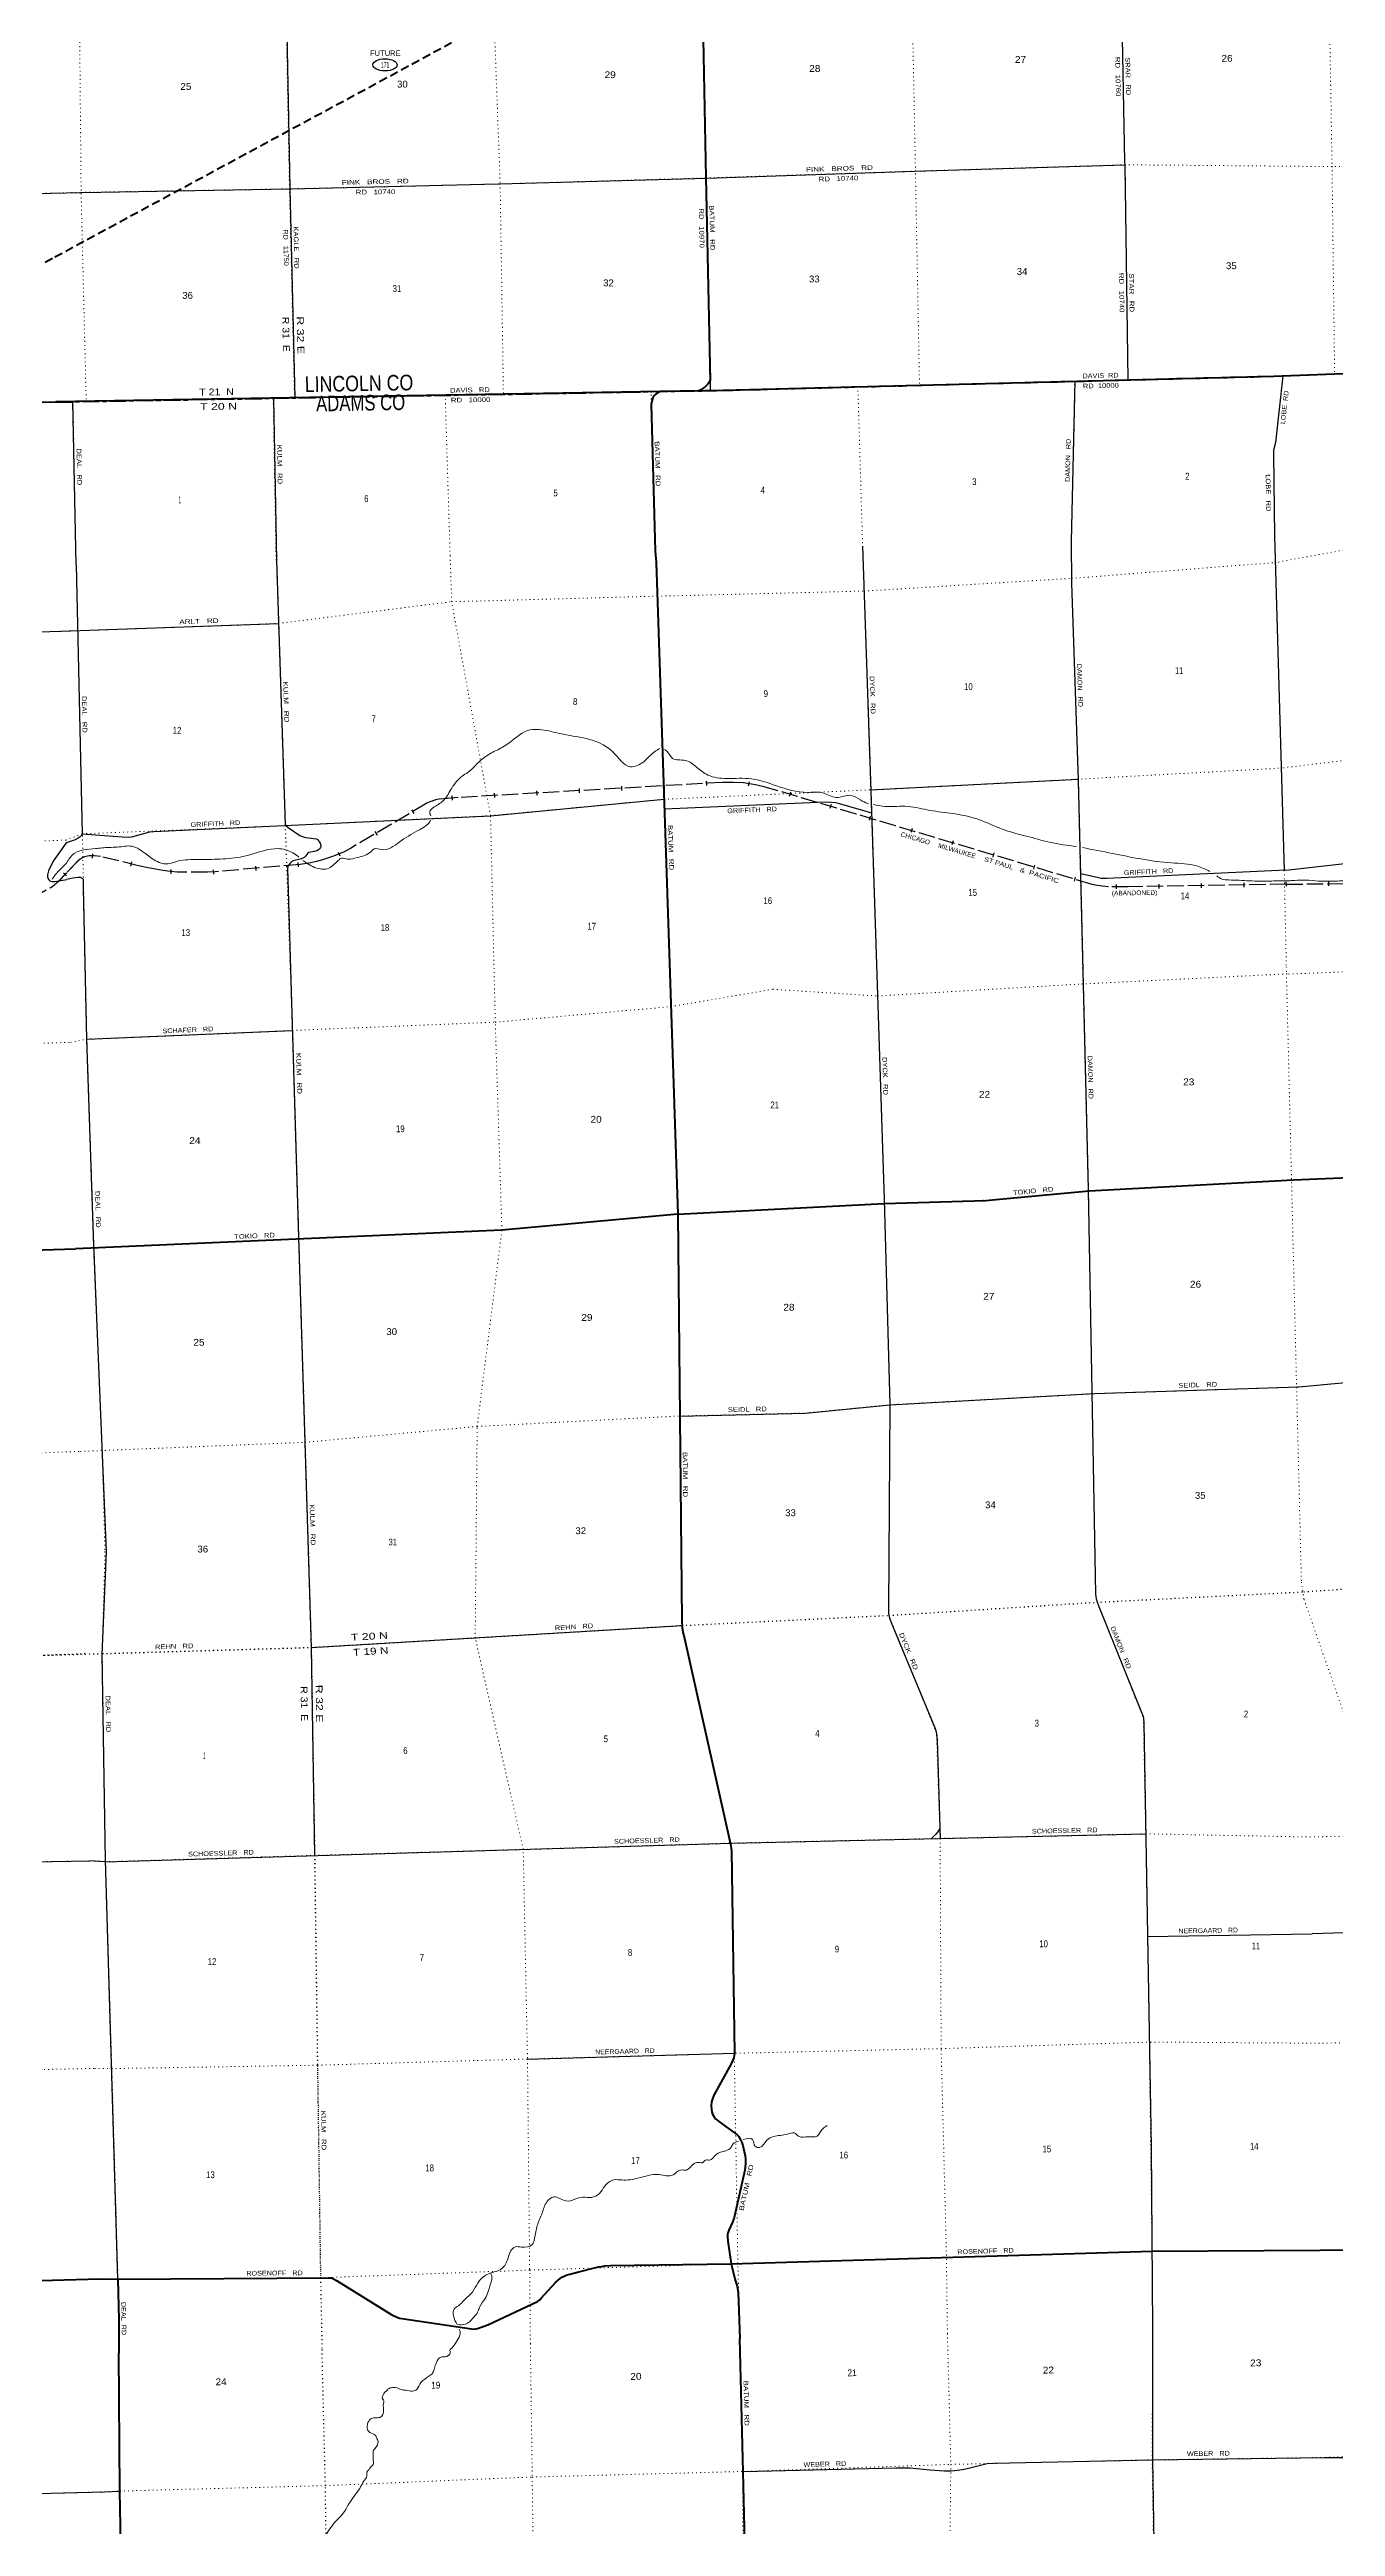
# Model space of a CAD drawing. Header units: feet. Extents: x 497223 to 751810, y -177792 to 12311.
# Drawn here: x 530181 to 563113, y -135716 to -72276 of the extents above; entities that cross this region are included whole.
import ezdxf
from ezdxf.enums import TextEntityAlignment as Align

# ---------------------------------------------------------------- set-up
doc = ezdxf.new("R2010")
doc.units = ezdxf.units.FT
doc.header["$LTSCALE"] = 70
for name, pattern in [('DOTTED', [1.5, 0.3, -1.2]), ('LONG_DASH_SHORT_DASH', [9.9, 6, -1.2, 1.5, -1.2]), ('LONG_DASHED', [7.5, 6, -1.5]), ('MEDIUM_DASHED', [4.5, 3, -1.5])]:
    doc.linetypes.add(name, pattern=pattern)
for name, color, linetype, lineweight in [('11', 7, 'LONG_DASH_SHORT_DASH', 60), ('26', 7, 'Continuous', 40), ('29', 7, 'Continuous', 25), ('34', 7, 'Continuous', 25), ('39', 7, 'Continuous', 13), ('51', 7, 'DOTTED', 70), ('52', 7, 'Continuous', 25), ('6', 7, 'DOTTED', 25), ('63', 7, 'Continuous', 25), ('7', 7, 'DOTTED', 13)]:
    doc.layers.add(name, color=color, linetype=linetype, lineweight=lineweight)
for name, color, linetype in [('12', 7, 'Continuous'), ('27', 7, 'Continuous'), ('30', 7, 'Continuous')]:
    doc.layers.add(name, color=color, linetype=linetype)

msp = doc.modelspace()

# ---------------------------------------------------------------- linework, layer by layer
at = {"layer": '11'}
for points in [[(563091.95, -80584.37), (567051.98, -80493.82), (568441, -80461.28), (572583.89, -80362), (573777.77, -80324.29), (576481.29, -80252.26)], [(530339.91, -81302.78), (547263.83, -81007.78), (561534.35, -80641.89)], [(561534.35, -80641.89), (563080, -80584.79), (563091.95, -80584.37)], [(504464.62, -81739.73), (520376.74, -81444.35), (530339.91, -81302.78)]]:
    msp.add_lwpolyline(points, dxfattribs=at)
at = {"layer": '26'}
for p, q in [((545824.71, -81032.76), (530339.91, -81302.78)), ((546810.66, -81015.66), (545824.71, -81032.76)), ((531464.12, -129369.83), (531933.46, -129380.96))]:
    msp.add_line(p, q, dxfattribs=at)
for points in [[(546752.16, -61045.08), (546771.34, -64887.55), (546890.28, -70220.13), (546990.93, -75556.37), (547097.94, -80756.04)], [(561534.35, -80641.89), (563091.95, -80584.37), (567051.98, -80493.82), (568441, -80461.28), (572621.1, -80360.47), (573777.77, -80324.29), (576481.29, -80252.26), (576692.87, -80251.85)], [(545824.71, -81032.76), (545718.06, -81092.73), (545677.05, -81124.9), (545649.75, -81153.74), (545618.88, -81224.83), (545588.76, -81363.63), (545687.55, -85122.85)], [(546810.66, -81015.66), (547095.82, -81010.03), (561534.35, -80641.89)], [(547097.94, -80756.04), (547059.91, -80819.1), (547027.52, -80857.85), (546987.39, -80900.12), (546946.95, -80932.49), (546881.07, -80981.85), (546844.45, -81002.28), (546810.66, -81015.66)], [(520158.75, -81448.26), (520296.56, -81447.19), (530339.91, -81302.78)], [(545689.27, -85122.81), (545718.73, -85401.66), (546270.05, -102106.24)], [(562042.24, -101229.02), (564486.79, -101120.16), (564649.89, -101106.46), (564922.87, -101060.59), (567419.12, -100625.41), (572527.65, -100605.31), (572784.92, -100594.35), (572949.13, -100577.92), (573107.03, -100557.02), (575425.98, -100175.36), (575557.35, -100164.41), (575834.5, -100162.88), (578171.63, -100151.64)], [(546270.05, -102106.24), (551554.5, -101830.2), (554155.57, -101755.32), (554327.88, -101734.67), (556809.93, -101508.37), (562042.24, -101229.02)], [(546270.05, -102106.24), (541765.5, -102515.24), (530847.22, -102993.67)], [(546270.05, -102106.24), (546372.42, -112516.11), (546386.7, -112696.89), (546410.08, -112842.67), (546422.63, -112892.91), (547622.86, -118242.84), (547639.65, -118341.3), (547642.2, -118421.65), (547646.26, -118423.59), (547720.63, -123593.42), (547714.15, -123653.92), (547703.44, -123710.89), (547635.8, -123869.12), (547193.02, -124670.22), (547147.26, -124785.17), (547134.3, -124843.52), (547129.46, -124943.12), (547129.99, -125031.52), (547142.94, -125098.5), (547160.22, -125156.85), (547201.25, -125228.16), (547237.97, -125273.54), (547275.09, -125310.91), (547448.61, -125438.65), (547785.21, -125674.17), (547828.62, -125721.93), (547876.28, -125809.42), (547906.37, -125877.52), (547935.38, -125959.34), (547971.15, -126113.06), (547992.75, -126225.43), (548002.47, -126310.78), (548002.47, -126429.63), (547984.98, -126586.53), (547714.16, -127805.06), (547699.75, -127857.87), (547673.12, -127926.07), (547581.67, -128123.7), (547554.35, -128200.51), (547545.71, -128239.41), (547544.49, -128295.48), (547552.64, -128412.09), (547635.55, -128988.35)], [(520747.17, -103303.62), (526079.38, -103139.18), (530847.22, -102993.67)], [(547635.55, -128988.35), (558422.08, -128663.86), (562721.15, -128643)], [(562721.15, -128643), (563717.19, -128632.85), (566819.9, -128541.74), (567004.98, -128526.52), (568717.17, -128392.8)], [(521070.45, -129671.51), (521241.56, -129666.54), (531464.12, -129369.83)], [(531933.46, -129380.96), (537355.21, -129346.03), (537395.09, -129348.48), (537440.11, -129362.62), (537533.79, -129419.32), (538949.48, -130293.74), (539037.49, -130339.27), (539102.28, -130363.05), (539142.33, -130376.84), (539203.78, -130388.98), (540984.41, -130657.81), (541055.67, -130660.18), (541090.23, -130658.02), (541139.31, -130646.98), (541401.42, -130549.67), (542677.76, -129953.04), (542736.96, -129911.41), (542775.01, -129872.78), (543140.33, -129467.64), (543207.76, -129403.59), (543304.94, -129334.44), (543345.97, -129310.67), (543395.64, -129289.06), (543436.68, -129271.77), (543505.78, -129252.32), (543701.61, -129205.93), (544238.97, -129069.46), (544321.05, -129054.6), (544394.48, -129043.79), (544550.53, -129033.67), (547635.55, -128988.35)], [(531933.46, -129380.96), (531952.21, -130419.36), (531955.84, -131280.55)], [(547635.55, -128988.35), (547743.31, -129411.71), (547775.88, -129509.23), (547794.06, -129570.54), (547815.8, -129711.83), (547857.73, -130912.78)], [(532080.04, -140135.01), (531981.81, -134810.96), (531955.84, -131280.56)], [(548004.78, -145051.98), (547995.46, -144790.53), (548001.14, -144574.35), (547907.08, -142271.6), (547911.82, -139602.69), (548004.55, -136823.17), (547946.66, -134315.46), (547859.49, -130902.71)]]:
    msp.add_lwpolyline(points, dxfattribs=at)
at = {"layer": '29'}
for p, q in [((547097.94, -80756.04), (547095.82, -81010.03)), ((556435.78, -80771.89), (556346.82, -84863.88)), ((561766.65, -80633.31), (561574.39, -82337.34)), ((530863.43, -85474.68), (530780.1, -81295.1)), ((535918.31, -81205.51), (535991.1, -85354.09)), ((561551.73, -84735.6), (561802.79, -93299.49)), ((530477.28, -87175.92), (536044.39, -86975.54)), ((551209.59, -91237), (556522.1, -90961.79)), ((531136.8, -97622.33), (536401.89, -97399.83)), ((536883.29, -113201.75), (546379.62, -112639.97)), ((531613.3, -118690.3), (531213.89, -118670.99)), ((568435.59, -120353.14), (562520.37, -120535.89)), ((558300.39, -120609.56), (562520.37, -120535.89)), ((542400.3, -123746.25), (547720.68, -123597.17)), ((547962.63, -134310.98), (551864.96, -134210.27)), ((527435.46, -134936.76), (531591.2, -134829.57)), ((531591.36, -134829.44), (531984.15, -134809.39))]:
    msp.add_line(p, q, dxfattribs=at)
at = {"layer": '29', "linetype": 'DOTTED'}
for p, q in [((523544.42, -113615.84), (531089.92, -113370.26)), ((536965.02, -118515.65), (537121.02, -129343.39))]:
    msp.add_line(p, q, dxfattribs=at)
at = {"layer": '29'}
for points in [[(537066.55, -60363.71), (536900.28, -63390.74), (536881.66, -63530.54), (536854.93, -63625.99), (536730.35, -63950.67), (536146.28, -65169.81), (536227.31, -70465.13), (536229.75, -70505.4), (536334.04, -75824.36), (536335.26, -75845.1), (536462.31, -81196.02)], [(557449.89, -61791.02), (557490.71, -64397.14), (557494.37, -64458.15), (557609.5, -69716.3), (557713.93, -75141.95), (557715.87, -75228.18), (557800.24, -80737.1)], [(530214.87, -75956.43), (531010.74, -75934.4), (536335.26, -75843.88), (536365.76, -75843.88), (541667.62, -75715.01), (541723.74, -75715.01), (547015.18, -75566.43), (552339.92, -75391.76), (557715.87, -75228.18)], [(515104.29, -76092.48), (520340.85, -76038.42), (525717.24, -76024.18), (530214.87, -75956.43)], [(561574.39, -82337.34), (561527.49, -82541.1), (561524.93, -82651.56), (561551.73, -84735.6)], [(551004.59, -84994.3), (551210.3, -91258.55), (551558.34, -101733.07), (551701.33, -106981.86), (551668.98, -112216.99), (551669.81, -112329.22), (551675.38, -112377.95), (551705, -112470.07), (551736.75, -112566.76), (552861.42, -115276.08), (552895.45, -115394.53), (552912.39, -115579.73), (552989.2, -118092.96)], [(556346.82, -84863.88), (556352.81, -85943.3), (556522.78, -90982.08), (556780.31, -101461.91), (556972, -111839.44), (556976.71, -111899.1), (556986.12, -111957.19), (557006.52, -112037.26), (557057.25, -112157.15), (558151.98, -114883.01), (558185.57, -114973.24), (558195.61, -115014.2), (558204.24, -115140.28), (558394.98, -125989.92), (558429.07, -130648.58)], [(530863.43, -85474.68), (531017.28, -92363.64), (531003.7, -92394.33), (530968.51, -92438.35), (530915.72, -92477.96), (530836.54, -92517.58), (530604.1, -92598.4)], [(535991.1, -85354.09), (536213.52, -92121.06), (536229.54, -92152.24), (536293.28, -92202.57), (536590.24, -92407.53), (536657.21, -92435.29), (536735.4, -92458.15), (536812.74, -92469.38), (537012.53, -92491.16), (537034.52, -92499.97), (537050.99, -92514.4), (537110.78, -92606.27), (537131.3, -92658.42), (537131.3, -92689.24), (537120.53, -92717), (537096.11, -92748.66), (537065.32, -92772.87), (537025.73, -92797.08), (536967.04, -92815.91), (536822.46, -92840.13), (536794.79, -92860.9), (536737.37, -92936.06), (536700.21, -92968.74), (536671.62, -92988.54), (536603.69, -93014.54), (536420.88, -93054.57), (536385.11, -93070.03), (536341.45, -93110.96), (536297.71, -93177.81), (536282.32, -93213.03), (536277.23, -93254.98), (536561, -102690.33), (536883.59, -113211.57), (536967.22, -118527.71)], [(520274.38, -87522.39), (525586.04, -87314.31), (530477.28, -87175.92)], [(531017.31, -92365.14), (532037.14, -92441.98), (532191.38, -92447.16), (532288.76, -92440.45), (532745.64, -92315.11), (532848.29, -92301.54), (536199.92, -92153.5), (541474.5, -91899.74), (545919.31, -91479.23)], [(545927.36, -91722.91), (550041.07, -91547.15), (550198.15, -91550.98), (550310.27, -91558.02), (550381.74, -91576.61), (551229.12, -91825.02)], [(530604.1, -92598.4), (530276.34, -93066.24), (530154.66, -93310.96), (530133.76, -93376.98), (530127.29, -93417), (530132.66, -93465.01), (530145.86, -93513.43), (530162.36, -93544.24), (530187.86, -93567.28), (530211.84, -93577.25), (530251.43, -93583.85), (530285.52, -93587.15), (530316.61, -93585.59), (530626.06, -93537.36)], [(561845.82, -93297.5), (564708.31, -92968.49)], [(531933.46, -129380.96), (531612.14, -118651.59), (531529.25, -113383.82), (531635.74, -110747.84), (531314.02, -102905.4), (531136.8, -97622.33), (531053.06, -93766.5), (531046.98, -93536.53), (531041.05, -93525.42), (531035.58, -93518.73), (531019.12, -93503.49), (531006.39, -93495), (530992.72, -93488.08), (530975.99, -93482.84), (530955.33, -93479.28), (530934.64, -93478.58), (530913.54, -93479.28), (530781.57, -93501.29), (530626.06, -93537.36)], [(561845.82, -93297.5), (557260.14, -93509.4), (557110.91, -93503.52), (557008.12, -93484.74), (556581.89, -93387.41)], [(562173.52, -106529.97), (567513.09, -106035.87), (572905.55, -105891.26), (578214.1, -105619.78), (583676.47, -105517.78), (589035.33, -105404.18), (593387.98, -105334.35)], [(546318.37, -107274.45), (549542.53, -107197.74), (551705.48, -106989.86), (556949.31, -106700.25), (562173.52, -106529.97)], [(531613.3, -118690.3), (547642.12, -118211.91), (558254.09, -117975.84)], [(552981.4, -117837.69), (552925.77, -117932.48), (552881.78, -117985.3), (552769.55, -118097.85)], [(499967.21, -119198.1), (504988.61, -119050.35), (521035.3, -118848.97), (531213.89, -118670.99)], [(558429.07, -130648.58), (558424.1, -134003.93), (558515.3, -139291.93), (558647.6, -143890)], [(562851.96, -133948.28), (563436.55, -133947.08), (563834.08, -133926.64), (565163.57, -133881.27), (566451.19, -133856.68), (568938, -133680.13)], [(551864.96, -134210.27), (552213.51, -134217.83), (552728.1, -134264.63), (553098.1, -134294.42), (553268.21, -134294.42), (553421.31, -134277.4), (553565.91, -134260.38), (553680.74, -134234.85), (554020.96, -134145.49), (554195.33, -134107.2), (554362.51, -134093.05)], [(554362.51, -134093.05), (558434.21, -134005.66), (562851, -133949.05)]]:
    msp.add_lwpolyline(points, dxfattribs=at)
at = {"layer": '29', "linetype": 'DOTTED'}
msp.add_lwpolyline([(531089.92, -113370.26), (531538.94, -113359.49), (536883.29, -113201.75)], dxfattribs=at)
at = {"layer": '34', "linetype": 'LONG_DASHED', "lineweight": 13}
for points in [[(561852.41, -93652.44), (557806.06, -93713.25), (557300.75, -93714.32), (557142.72, -93702.56), (557076.84, -93694.32), (556967.04, -93675.09), (556882.06, -93654.34), (548486.45, -91153.45), (548257.23, -91107.06), (547955.28, -91057.63), (547694.51, -91041.15), (547427.89, -91042.16), (540647.43, -91429.27), (540368.17, -91453.15), (540156.81, -91472.37), (540060.74, -91491.6), (540000.35, -91510.82), (539918, -91541.03), (539842.82, -91576.39), (537885.36, -92734.4), (537708.7, -92825.6), (537428.32, -92944.52), (537141.75, -93038.13), (537015.2, -93072.23), (536871.09, -93103.81), (536601.54, -93143.04), (534418.46, -93330.4), (534226.11, -93339.37), (533446.93, -93338.59), (533266.95, -93326.29), (533083.04, -93301.57), (532706.98, -93232.91), (532463.3, -93178.69), (531485.46, -92940.41), (531409.97, -92929.42), (531335.17, -92925.99), (531197.92, -92925.99), (531156.07, -92930.8), (531118.32, -92939.72), (531075.09, -92952.77), (531024.99, -92972.68), (530968.03, -93006.32), (530920.71, -93041.63), (530621.83, -93356.75)], [(529729.98, -94011.5), (530212.29, -93740.46), (530319.14, -93662.91), (530396.56, -93599.96), (530621.97, -93362.5)]]:
    msp.add_lwpolyline(points, dxfattribs=at)
at = {"layer": '39'}
msp.add_line((551138.48, -91588.58), (551156.7, -91591.55), dxfattribs=at)
for points in [[(539945.44, -91906.77), (539916.46, -91799.91), (540039.22, -91673.28), (540277.27, -91500.86), (540482.69, -91190.35), (540746.76, -90888.16), (540894.63, -90791.01), (541265.95, -90443.27), (541577.84, -90250.49), (541904.2, -90069.37), (542418.46, -89721.37), (542721.46, -89690.1), (543207.76, -89786.34), (543886.44, -89917.11), (544606.32, -90264.31), (545059.53, -90645.73), (545399.64, -90516.59), (545677.27, -90260.35), (545812.49, -90178.22)], [(545929.43, -90199.68), (545995.2, -90254.83), (546135.74, -90429.99), (546463.59, -90482.61), (546761.28, -90661.11), (547039.43, -90858.33), (547529.43, -90944.38), (548153.93, -90955.85), (548795.81, -91132.07), (549588.49, -91301.74), (549983.56, -91316.07), (550329.52, -91430.63), (550712.39, -91378.82), (550945.71, -91496.77), (551138.61, -91588.64)], [(551276, -91610.98), (551583.19, -91661.03), (552169.08, -91661.56), (552728.05, -91763.68), (553320.49, -91842.62), (554045.04, -92022.4), (554655.07, -92272.13), (555195.42, -92421.17), (555788.38, -92578.7), (556484.34, -92688.3)], [(536665.02, -93043.29), (536755.37, -93106.17), (537112.75, -93262.72), (537291.76, -93257.34), (537570.89, -93047.41), (537669.51, -92983.98), (537815.36, -93011.85), (538059.71, -92972.26), (538411.25, -92822.63), (538493.45, -92749.62), (538677.27, -92768.28), (539138.19, -92577.07), (539613.85, -92280.62), (539920.42, -92047.69), (539937.91, -92016.27)], [(530613.11, -93115.8), (530356.72, -93383.79), (530244.18, -93521.83)], [(530613.11, -93115.8), (530810.47, -92869.59), (531061.18, -92777.41), (531354, -92742.41), (531705.34, -92711.7), (531916.47, -92703.34), (532290.26, -92682.04), (532661.32, -92888.56), (532986.13, -93096.47), (533114.14, -93132.93), (533484.24, -93059.34), (533970.27, -93022.56), (534551.69, -93009.13), (535133.49, -92945.29), (535694.15, -92787.36), (536020.83, -92741.27), (536408.83, -92848.53), (536567.75, -92961.29)], [(556631.44, -92715.03), (557404.3, -92866.73), (558131.63, -93008.13), (558911.98, -93107.63), (559564.77, -93184.76), (559897.68, -93326.66)], [(567180.97, -92629.32), (567030.55, -92713.94), (566853.69, -92834.92), (566702.33, -92923.08), (566589.61, -92935.79), (566469.94, -92908.39), (566323.63, -92952.11), (566155.66, -93109.14), (565898.13, -93232.01), (565663.01, -93364.43), (565353.78, -93520.75), (565146.32, -93537.7), (564853.25, -93516.38), (564682.24, -93538.52), (564173.15, -93567.71), (564041.62, -93570.93), (563673.71, -93556.13), (563447.74, -93557.4), (563074.42, -93578.33), (562897.19, -93579.31), (562671.28, -93575.61), (562355.89, -93548.76), (562073.54, -93555.38), (561952.67, -93564.26), (561852.31, -93563.22)], [(560073.18, -93437.52), (560199.78, -93522.42), (560385.74, -93545.05), (560905.9, -93567.72), (561481.87, -93572.58), (561852.31, -93563.22)], [(547944.45, -125807.45), (548185.82, -125802.24), (548255.96, -125979.5), (548363.6, -126008.52), (548550.98, -125825.53), (548723.05, -125729.66), (549079.38, -125666.55), (549249.57, -125637.26), (549377.39, -125730.16), (549609.09, -125735.29), (549836.05, -125718.39), (549959.59, -125553.45), (550099.02, -125444.45)], [(540618.5, -130542.61), (540525.77, -130319.26), (540542.38, -130147.44), (540652.42, -130063.52), (540794.9, -129924.2), (541011.54, -129712.12), (541149.09, -129482.25), (541453.07, -129231.27), (541731.81, -129134.21), (541907.12, -128889.1), (541988.61, -128668.99), (542111.76, -128554.44), (542269.03, -128561.8), (542540.7, -128495.19), (542602.08, -128338.16), (542670.01, -128009.61), (542794.64, -127691.46), (542920.06, -127397.46), (543093.23, -127273.35), (543406.68, -127378.81), (543632.8, -127335.74), (543840.55, -127285.16), (544058.04, -127286.68), (544266.25, -127187.72), (544395.37, -127008.49), (544635.5, -126838.03), (544838.97, -126841.99), (545250.2, -126795.37), (545792.81, -126702.48), (546151.48, -126711.86), (546336.72, -126587.39), (546495.75, -126586.64), (546691.63, -126417.5), (546835.93, -126397.04), (546902.44, -126399.08), (546980.82, -126332.23), (547079.44, -126331.28), (547246.12, -126193.25), (547500.59, -126092.89), (547634.64, -126004.22), (547690.05, -125911.86), (547821.76, -125843.72)], [(540621.46, -130543.22), (540832.67, -130533.75), (541021.15, -130384.99), (541144.82, -130224.07), (541193.09, -130097.66), (541340.89, -129873.54), (541473.9, -129502.73), (541505.43, -129294.19), (541470.33, -129222.86)], [(540537.71, -131079.19), (540647.49, -130910.16), (540697.91, -130725.24), (540672.84, -130666.27)], [(538733.78, -132790.64), (538732.87, -132685.94), (538726.27, -132593.49), (538737.09, -132476.38), (538703.57, -132428.99), (538729.36, -132343.68), (538757.94, -132286.47), (538795.35, -132257.22), (538848.17, -132203.36), (538939.58, -132162.5), (539044.06, -132157.52), (539188.42, -132211.82), (539309.55, -132226.51), (539475.18, -132250), (539584.57, -132204.6), (539692.38, -132030.36), (539794.44, -131938.85), (539851.56, -131894.93), (539918.68, -131848.72), (539985.63, -131796.47), (540026.99, -131692.59), (540071.53, -131558.41), (540165.66, -131398.65), (540247.3, -131368.14), (540345.8, -131365.34), (540413.03, -131323.15), (540439.77, -131272.04), (540435.8, -131201.67), (540488.45, -131141.77), (540537.02, -131079.97), (540537.71, -131079.19)], [(533855.27, -140029.25), (533951.68, -139866.39), (533967.92, -139799.47), (534035.02, -139608.26), (534092.12, -139419.34), (534183.5, -139233.48), (534293.49, -139065.22), (534415.54, -138896.61), (534573.71, -138724.96), (534696.94, -138598.61), (534797.21, -138442.71), (534882.3, -138319.46), (534946.5, -138241.11), (535005.35, -138187.07), (535068.28, -138134.94), (535112.55, -138063.19), (535091.46, -137812.05), (535227.54, -137713.53), (535317.77, -137630.42), (535400.06, -137479.05), (535452.03, -137395), (535595.09, -137330.52), (535710.46, -137282.94), (535837.15, -137208.86), (535929.84, -137141.78), (536035.76, -137044.12), (536090.03, -136970.08), (536174.06, -136881.09), (536314.27, -136786.49), (536456.48, -136691.82), (536523.31, -136563.05), (536661.84, -136480.57), (536909.31, -136336.6), (537085.03, -136216.82), (537178.94, -136049.01), (537310.36, -135855.97), (537453.34, -135644.48), (537554.9, -135534.85), (537711.18, -135367.29), (537782.25, -135246.45), (537868.84, -135105.03), (538019.75, -134889.29), (538154.92, -134686.07), (538219.85, -134561.38), (538308.62, -134425.94), (538309.72, -134321.18), (538368.17, -134253.06), (538404.8, -134195.63), (538480.62, -134100.84), (538480, -134078.7), (538466.97, -133972.34), (538468.52, -133883.68), (538469.74, -133782.95), (538527.91, -133704.77), (538593.84, -133543.8), (538554.62, -133436.16), (538537.47, -133398.38), (538494.13, -133359.33), (538428.9, -133328.96), (538346.98, -133276.91), (538321.88, -133098.38), (538408.47, -132956.96), (538576.72, -132930.03), (538686.44, -132896.71), (538733.78, -132790.64)]]:
    msp.add_spline(points, degree=3, dxfattribs=at)
at = {"layer": '51', "linetype": 'MEDIUM_DASHED'}
for p, q in [((560434.42, -61328.11), (530254.01, -77629.66)), ((530254.01, -77629.66), (515054.97, -85839.22))]:
    msp.add_line(p, q, dxfattribs=at)
at = {"layer": '52'}
msp.add_ellipse((538772.4, -72669.31), major_axis=(309.24, -1), ratio=0.500121, dxfattribs=at)
at = {"layer": '6'}
msp.add_line((535991.1, -85354.09), (535918.27, -81205.8), dxfattribs=at)
for points in [[(536462.31, -81196.02), (536334.32, -75844.1), (536230.17, -70506.24), (536149.11, -65234.63), (536083.11, -59886.3), (535971.2, -54570.68), (535874.24, -49315.35), (535779.46, -43927.02), (535694.99, -39513.13)], [(530339.91, -81302.78), (530684.21, -81289.8), (535918.27, -81205.8), (536462.31, -81196.02), (540313.93, -81125.87), (541803.65, -81101.27), (545586.49, -81039.37), (547094.48, -81013.79), (550881.28, -80909.26), (552460.61, -80873.65), (556435.78, -80771.89), (557800.47, -80737.93), (561534.35, -80641.89)], [(499144.73, -81833.32), (504488.61, -81733.78), (509508.42, -81644.12), (509801.97, -81638.15), (514949.7, -81545.08), (515170.2, -81540.89), (520170.34, -81449.23), (520424.44, -81443.21), (525419.16, -81372.42), (525834.21, -81366.84), (530339.91, -81302.78)], [(535991.1, -85354.09), (536044.39, -86975.54), (536215.04, -92144.01), (536401.89, -97399.83), (536560.41, -102742.15), (536721.55, -107948.14), (536883.29, -113201.75), (536970.5, -118520.73), (537041.71, -123916), (537119.81, -129347.04), (537158.91, -131158.17)], [(562303.49, -111778.3), (567529.49, -111396.04), (572958.11, -111165.72), (578336.96, -111043.59), (583757.93, -110910.4), (589119.78, -110750.4), (593527.65, -110677.15)], [(531089.92, -113370.26), (531531.75, -113360.26), (536883.29, -113201.75), (541085.18, -112955.71), (546379.62, -112639.97), (551675.38, -112381.09), (557002.6, -112043.54), (562303.49, -111778.3)], [(531089.89, -113369.01), (526214.36, -113534.14), (520923.16, -113678.29), (515543.75, -113813.91), (510223.55, -113978.65), (504962.14, -113690.56), (499848.86, -113821.7)], [(537849.61, -176957.54), (537796.14, -172013.87), (537712.91, -166651.13), (537646, -161295.98), (537586.24, -155980.91), (537536.75, -150673.6), (537440.29, -145268.94), (537317.1, -139987.89), (537245.16, -134669.14), (537158.91, -131158.17)]]:
    msp.add_lwpolyline(points, dxfattribs=at)
at = {"layer": '63'}
for p, q in [((541568.34, -91326.11), (541574.65, -91436.54)), ((542654.41, -91264.11), (542660.72, -91374.54)), ((543740.48, -91202.1), (543746.79, -91312.53)), ((544826.56, -91140.09), (544832.86, -91250.52)), ((545912.63, -91078.09), (545918.93, -91188.52)), ((546998.7, -91016.08), (547005, -91126.51)), ((548094.61, -91029.27), (548076.74, -91138.42)), ((549153.45, -91299.44), (549121.88, -91405.45)), ((539450.7, -91749.69), (539507.01, -91844.89)), ((540481.17, -91392.8), (540490.6, -91503.01)), ((550196.02, -91610.01), (550164.44, -91716.01)), ((551200.16, -91909.59), (551168.58, -92015.59)), ((538514.42, -92303.58), (538570.74, -92398.78)), ((552270.18, -92225.64), (552238.6, -92331.64)), ((553323.73, -92541.69), (553292.15, -92647.69)), ((531281.09, -92873.02), (531275.86, -92983.5)), ((532282.05, -93081.49), (532255.86, -93188.96)), ((535454.5, -93190.8), (535463.96, -93301)), ((536538.36, -93097.78), (536547.82, -93207.98)), ((537570.91, -92829.19), (537614.1, -92931.02)), ((554366.29, -92852.25), (554334.72, -92958.26)), ((555408.86, -93162.81), (555377.28, -93268.82)), ((530616.76, -93441.34), (530536.54, -93365.19)), ((533290.99, -93277.32), (533283.45, -93387.67)), ((534372.5, -93281.99), (534377.65, -93392.48)), ((556451.43, -93473.37), (556419.85, -93579.38)), ((557500.3, -93663.4), (557500.53, -93774.01)), ((558587.4, -93651), (558589.06, -93761.6)), ((559675.12, -93634.66), (559676.78, -93745.25)), ((560762.83, -93618.31), (560764.5, -93728.91)), ((561856.34, -93707.71), (561855.23, -93597.1)), ((562944.12, -93696.76), (562943.01, -93586.16))]:
    msp.add_line(p, q, dxfattribs=at)
at = {"layer": '63', "linetype": 'LONG_DASHED'}
for points in [[(561852.47, -93656.54), (557806.1, -93717.35), (557300.6, -93718.42), (557142.31, -93706.64), (557076.23, -93698.38), (556966.2, -93679.11), (556880.99, -93658.3), (548485.46, -91157.43), (548256.49, -91111.09), (547954.82, -91061.71), (547694.39, -91045.25), (547428.01, -91046.26), (540647.72, -91433.36), (540368.53, -91457.23), (540157.4, -91476.43), (540061.77, -91495.58), (540001.68, -91514.7), (539919.58, -91544.82), (539844.74, -91580.02), (537887.35, -92737.99), (537710.44, -92829.31), (537429.76, -92948.36), (537142.92, -93042.06), (537016.17, -93076.21), (536871.82, -93107.85), (536602.01, -93147.11), (534418.73, -93334.49), (534226.2, -93343.47), (533446.79, -93342.69), (533266.54, -93330.37), (533082.4, -93305.62), (532706.17, -93236.93), (532462.37, -93182.68), (531484.68, -92944.44), (531409.58, -92933.51), (531335.08, -92930.09), (531198.15, -92930.09), (531156.78, -92934.85), (531119.38, -92943.68), (531076.44, -92956.64), (531026.8, -92976.37), (530970.31, -93009.74), (530923.44, -93044.71), (530624.8, -93359.57)], [(529728.03, -94007.89), (530210.07, -93737), (530316.64, -93659.66), (530393.77, -93596.95), (530619, -93359.68)], [(561854.69, -93653.12), (567268.5, -93598.65)]]:
    msp.add_lwpolyline(points, dxfattribs=at)
at = {"layer": '63', "linetype": 'LONG_DASHED', "lineweight": 13}
msp.add_lwpolyline([(561854.73, -93657.22), (567268.55, -93602.75)], dxfattribs=at)
at = {"layer": '7'}
for p, q in [((540313.93, -81125.87), (540439.87, -85248.51)), ((545687.55, -85122.85), (545586.49, -81039.37)), ((550881.28, -80909.26), (551004.59, -84994.3)), ((556346.82, -84863.88), (556435.78, -80771.89)), ((530780.09, -81288.44), (530863.43, -85474.68)), ((561551.73, -84735.6), (561575.13, -85414.77)), ((561650.28, -85401.46), (565905.52, -84626.37))]:
    msp.add_line(p, q, dxfattribs=at)
for points in [[(547094.48, -81013.79), (546991.22, -75564.7), (546891.21, -70234.85), (546768.6, -64875.02), (546731.64, -59439.76), (546642.89, -54049.36), (546550.2, -48957.17), (546499.43, -43689.27), (546447.1, -39256.08)], [(551827.27, -39125.55), (551852.21, -43559.39), (551909.36, -48851.4), (551919.93, -53982.71), (552039.77, -59288.18), (552201.9, -64736.25), (552252.94, -70024.29), (552358.38, -75454.81), (552460.61, -80873.65)], [(557800.47, -80737.93), (557717.74, -75218.08), (557607.52, -69733.21), (557494.12, -64455.89), (557371.05, -59061.81), (557274.13, -53955.57), (557232.21, -48743.99), (557132.03, -43402.06), (557109.65, -38996.14)], [(562428.88, -38864.59), (562417.21, -43341.8), (562506.76, -48646.75), (562544.83, -54004.76), (562795.6, -59198.72), (562853.8, -64558.44), (562934.3, -69929.9), (563026.34, -75263.66), (563091.95, -80584.37)], [(530355.81, -39638.86), (530457.01, -44062.64), (530561.97, -49021.73), (530497.31, -54834.79), (530736.14, -59852.93), (530756.64, -65264.19), (530941.62, -70615.31), (530989.44, -75961.81), (531120.22, -81289.17)], [(541107.77, -39384.37), (541173.76, -43738.29), (541243.37, -49056.36), (541336.05, -54293.6), (541372.23, -59672.46), (541286.99, -65018.32), (541521.55, -70310.51), (541721.28, -75707.82), (541803.9, -81092.24)], [(592582.61, -74525.61), (589712.51, -74602.13), (584409.56, -74714.48), (579120.55, -74818.58), (573776.67, -74883.27), (570970.4, -74942.73), (568368.84, -75109.81), (563023.46, -75275.16), (561399.11, -75259.3)], [(530214.87, -75956.43), (530989.93, -75934.79), (536334.32, -75844.1), (541719.41, -75717.92), (546991.22, -75564.7), (552356.22, -75390.46), (557719.9, -75228.13), (561399.11, -75259.3)], [(530214.87, -75956.43), (525708.14, -76025.55), (520354.39, -76036.65), (515104.29, -76092.48), (509737, -76256.84), (504405.38, -76314.14), (499190.36, -76486.03), (499027.42, -76503.83)], [(553175.39, -130773.91), (553149.71, -128771.02), (553015.3, -123476.41), (552989.2, -118092.96), (552895.45, -115394.53), (551673.81, -112377.95), (551702.83, -106988.14), (551562.39, -101830.69), (551387.34, -96516.11), (551210.3, -91258.55), (551042.22, -86146.38), (551004.59, -84994.3)], [(556346.82, -84863.88), (556353.8, -85785.29), (556522.1, -90961.79), (556648.79, -96208.52), (556779.8, -101510.41), (556878.65, -106702.4), (556974.36, -111869.27), (557008.88, -112030.98), (558195.61, -115014.2), (558254.09, -117975.84), (558347.35, -123311.43), (558415.61, -128661.99), (558429.07, -130648.58)], [(530477.28, -87175.92), (530903.48, -87160.95), (536044.39, -86975.54), (540479.87, -86417.82), (545746.35, -86276.7), (551043.01, -86146.38), (556356.94, -85819.83), (561575.13, -85414.77), (561650.28, -85401.46)], [(530863.43, -85474.68), (530901.05, -87159.73), (531023.09, -92407.71), (531136.8, -97622.33), (531316.24, -102877.29), (531529.92, -108158.05), (531600.02, -110745.19), (531530.54, -113361.47), (531613.84, -118690.21), (531776.8, -123992.81), (531933.07, -129381.17), (531955.84, -131280.55)], [(542495.27, -131031.41), (542476.34, -129121.92), (542421.02, -123720.13), (542311.46, -118372.21), (541082.04, -112955.71), (541132.53, -107542.43), (541765.5, -102515.24), (541596.05, -97187.17), (541474.5, -91899.74), (540479.87, -86417.82), (540439.87, -85248.51)], [(545687.55, -85122.85), (545746.35, -86276.7), (545919.31, -91479.23), (546094.69, -96783.14), (546270.05, -102106.24), (546318.37, -107274.45), (546379.62, -112639.97), (547646.57, -118384.77), (547716.38, -123605.38), (547808.16, -128951.66), (547859.49, -130902.71)], [(561575.13, -85414.77), (561726.28, -90682.65), (561802.28, -93296.06), (561855.1, -95768.53), (561858.07, -95937.51), (562240.75, -111528.95), (562308.28, -111971.8)], [(499261.49, -87137.52), (504550.8, -86984.68), (509884.01, -87734.44), (515074.55, -87676.43), (520274.38, -87522.39), (525588.35, -87314.24), (530477.28, -87175.92)], [(561780.83, -90672.98), (564482.96, -90344.34), (567209.63, -89833.19), (572702.24, -90012.57), (577974.96, -89212.07), (583354.5, -89299.43), (588435.78, -89366.89), (588809.54, -89375.22), (592965.34, -89166.76)], [(530602.31, -92522.15), (531017.28, -92363.64), (536217.47, -92153.74), (541474.5, -91899.74), (545919.31, -91479.23), (551209.59, -91237), (556499.43, -90965.12), (561725.06, -90680.21), (561780.83, -90672.98)], [(530602.31, -92522.15), (525727.34, -92746.52), (520315.83, -92895.8), (515135.42, -92993.86), (510002.91, -93002.52), (504633.08, -92406.24), (499379.34, -92491.56)], [(593105.22, -94517.67), (588859.3, -94663.56), (583468.96, -94723.51), (578086.43, -94682.55), (572759.6, -95321.16), (567292.7, -95207.65), (564556.88, -95849.95), (561911.62, -95954.36)], [(530723.51, -97704.13), (531136.8, -97622.33), (536401.89, -97399.83), (541596.05, -97187.17), (546094.69, -96789.42), (548706.11, -96344.73), (551387.34, -96516.11), (556612.1, -96210), (561855.1, -95951.17), (561911.62, -95954.36)], [(499497.05, -97838.45), (504716.22, -97706.14), (510127.45, -98264.44), (515320.74, -98200.36), (520594.69, -98019.7), (525836.23, -97864.82), (530723.51, -97704.13)], [(562042.24, -101229.02), (564486.79, -101120.16), (564649.89, -101106.46), (567419.12, -100625.41), (572527.65, -100605.31), (572841.23, -100588.65), (573107.03, -100557.02), (575425.98, -100175.36), (575557.35, -100164.41), (578171.63, -100151.64), (581217.13, -100073.63), (581483.8, -100094.42), (583571.59, -100159.95), (588974, -100009.07), (593246.1, -99906.87)], [(530847.22, -102993.67), (531312.83, -102974.09), (536561.62, -102742.15), (541765.5, -102515.24), (546270.05, -102106.24), (551563.96, -101832.26), (554249.55, -101744.34), (556782.94, -101510.41), (562003.46, -101233.35), (562077.69, -101225.07)], [(530847.22, -102993.67), (526059.53, -103139.68), (520747.74, -103302.18), (515419.11, -103492.24), (510161.28, -103452.35), (504795.8, -103021.76), (499615.06, -103199.89)], [(593387.98, -105334.35), (589035.33, -105404.18), (586772.46, -105455.24), (583676.47, -105517.78), (578212.42, -105619.75), (572905.55, -105891.26), (567513.09, -106035.87), (562173.52, -106529.97)], [(530968.51, -108179.3), (531494.57, -108160.51), (536721.55, -107948.14), (541132.53, -107542.43), (546318.37, -107274.45), (549542.53, -107197.74), (551702.83, -106986.57), (556886.5, -106700.83), (562173.52, -106529.97)], [(499735.13, -108654.51), (504881.69, -108354.95), (510317.28, -108658.77), (515623.23, -108592.4), (520849.46, -108447.64), (526192.88, -108363.17), (530968.51, -108179.3)], [(562308.28, -111971.8), (563392.96, -115072.36), (563508.26, -118032.82), (563645.98, -123325.42), (563717.51, -128635.69), (563756.25, -130513.92)], [(562458.99, -118057.43), (563508.26, -118032.82), (566141.95, -117960.98), (568331.27, -117762.33), (573153.58, -117496.39), (578508.14, -117294.78), (583891.62, -117186.12), (586462.66, -117109.7), (589238.6, -116367.76), (593671.42, -116177.28)], [(531213.89, -118670.99), (531606.43, -118689.95), (536967.22, -118527.71), (542314.6, -118373.78), (547618.32, -118213.64), (552989.2, -118092.96), (558254.09, -117975.84), (562458.99, -118057.43)], [(499967.21, -119198.1), (505012.8, -119050.79), (510434.68, -118980.27), (515760.91, -118911.19), (521022.97, -118849.41), (526328.91, -118748.03), (531213.89, -118670.99)], [(593817.03, -121747.21), (592094.45, -122289.56), (589442.65, -122363.84), (584041.89, -122498.57), (578652.49, -122679.04), (575945.15, -122716.67), (573346.19, -122824.87), (568523.18, -123059.95), (566308.22, -123267.01), (563645.98, -123325.42), (562589.76, -123338.01)], [(531338.16, -123984.31), (531771.94, -123987.95), (537043.27, -123901.85), (542423.66, -123743.18), (547754.33, -123596.17), (553015.3, -123476.41), (558377.42, -123309.27), (562589.76, -123338.01)], [(500086.36, -124611.19), (505128.49, -124444.08), (510464.12, -124380.72), (515844.97, -124255.4), (521130.04, -124106.46), (526472.62, -124082.25), (531338.16, -123984.31)], [(562721.15, -128643), (563717.46, -128632.84), (566819.9, -128541.74), (568769.28, -128388.79), (573543.28, -128223.64), (575522.22, -128153.79), (577613.09, -128081.25), (578845.03, -128041.97), (579130.88, -128026.69), (581448.27, -127937.13), (584214.32, -127830.84), (586732.13, -127826.85), (589619.23, -127684.18), (592171.75, -127605.08), (593967.67, -127509.93)], [(531464.12, -129369.83), (531898.61, -129379.25), (537106.04, -129347.76), (542485.29, -129149.87), (547812.88, -128982.27), (553151.93, -128818.99), (558415.61, -128661.99), (562721.15, -128643)], [(500204.12, -129961.14), (505217.41, -129892.27), (510552.03, -129816.3), (515881.89, -129746.08), (521202.02, -129664.93), (526593.58, -129506.36), (531450.78, -129376.07)], [(559257.44, -176441.8), (559289.62, -171374.32), (559293.13, -166091.69), (559074.86, -160575.69), (558959.3, -155207.83), (558899.39, -149959.22), (558683.01, -144591.63), (558508.74, -139274.34), (558418.16, -134008.47), (558433.41, -130660.89)], [(531955.85, -131280.55), (531983.74, -134809.24), (532076.12, -140139.5), (532101.16, -143283.04)], [(542495.27, -131031.41), (542542.31, -134449.09), (542606.98, -139723.74), (542652.98, -145058.77), (542814.04, -150534.67), (542691.86, -155818.66), (543025.7, -161150.12), (543170.18, -166545.36), (543119.26, -171859.55), (543235.77, -176829.7)], [(548003.42, -145023.78), (547999.9, -144886.84), (547915.04, -139601.25), (547940.38, -134307.93), (547857.49, -130902.76)], [(553175.39, -130773.91), (553262.89, -134126.63), (553205.93, -139368.49), (553343.52, -144741.19), (553334.06, -147422.57), (553563.63, -150026.11), (553536.13, -152862.5), (553371.68, -155549.72), (553449.36, -160858.24), (553904.78, -166220.49), (553927.62, -171510.43), (553925.75, -176572.13)], [(562850.3, -133946.66), (563824.11, -133910.81), (568915.87, -133671.97), (573715.32, -133471.14), (578954.05, -133336.12), (584301.48, -133139.1), (589509.84, -132995.64), (594106, -132830.05)], [(531591.46, -134829.73), (531983.74, -134809.24), (537244.8, -134669.39), (542542.31, -134449.09), (547940.38, -134307.93), (553262.89, -134126.63), (558418.16, -134008.47), (562853.16, -133949.06)], [(500321, -135361.05), (505283.45, -135236.72), (510464.8, -135322.8), (515766.1, -135188.61), (521338.34, -135044.97), (526652.67, -134960.81), (531590.53, -134829.86)]]:
    msp.add_lwpolyline(points, dxfattribs=at)

# ---------------------------------------------------------------- texts
at = {"layer": '12'}
for s, width, p in [('LINCOLN CO', 0.85, (536720.25, -81050.33)), ('ADAMS CO', 0.8, (537010.08, -81546.1))]:
    msp.add_text(s, height=400, rotation=0.999, dxfattribs=dict(at, width=width)).set_placement(p)
at = {"layer": '27'}
for s, rotation, width, p in [('RD   10970', 271.179, 1.25, (546812.32, -76343.27)), ('BATUM   RD', 271.179, 1.25, (547079.79, -76265.2)), ('DAVIS  RD', 1.461, 1.15, (556636.89, -80697.54)), ('DAVIS   RD', 0.999, 1.2, (540439.04, -81064.65)), ('BATUM   RD', 271.644, 1.25, (545676.82, -82308.95)), ('BATUM   RD', 271.89, 1.25, (546015.31, -92137.81)), ('TOKIO   RD', 5.21, 1.2, (554858.63, -101615.99)), ('TOKIO   RD', 2.509, 1.2, (534917.32, -102742.73)), ('BATUM   RD', 270.536, 1.25, (546396.98, -108194.49)), ('BATUM   RD', 77.47, 1.3, (547953.48, -127636.55)), ('ROSENOFF   RD', 1.723, 1.15, (553429.66, -128744.01)), ('ROSENOFF   RD', 0.369, 1.15, (535219.7, -129289.79)), ('DEAL  RD', 271.034, 1.15, (532014.02, -129965.2)), ('BATUM   RD', 271.395, 1.25, (547953.76, -131981.36))]:
    msp.add_text(s, height=120, rotation=rotation, dxfattribs=dict(at, width=width)).set_placement(p)
for s, rotation, width, p in [('RD   10000', 0.999, 1.25, (540966.64, -81308)), ('RD  10000', 1.461, 1.2, (557106.24, -80944.84))]:
    msp.add_text(s, height=120, rotation=rotation, dxfattribs=dict(at, width=width)).set_placement(p, align=Align.CENTER)
at = {"layer": '30'}
for s, rotation, width, p in [('RD   10760', 270.939, 1.25, (557484.91, -72971.76)), ('RD   10740', 0.751, 1.25, (538529.52, -75982.28)), ('RD   10740', 1.879, 1.25, (550388.02, -75639.79)), ('RD   10740', 271.043, 1.25, (557579.06, -78504.13)), ('KULM   RD', 271.005, 1.25, (536018.13, -82904.12)), ('DAMON   RD', 88.755, 1.15, (556321.7, -82798.83)), ('DEAL   RD', 271.142, 1.2, (530883.42, -82965.96)), ('LOBE   RD', 270.737, 1.2, (561332.66, -83629.93)), ('ARLT   RD', 2.061, 1.3, (534008.67, -86978.76)), ('DAMON   RD', 271.932, 1.15, (556511.2, -88562.37)), ('KULM   RD', 271.883, 1.3, (536180.56, -88987.27)), ('DYCK   RD', 271.881, 1.2, (551199.89, -88808.85)), ('DEAL   RD', 271.279, 1.2, (531018.98, -89304.5)), ('GRIFFITH   RD', 2.446, 1.15, (548175.78, -91810.01)), ('GRIFFITH   RD', 2.529, 1.15, (534430.88, -92161.58)), ('GRIFFITH   RD', 2.646, 1.15, (558329.87, -93393.37)), ('SCHAFER   RD', 2.489, 1.15, (533727.18, -97446.03)), ('KULM   RD', 271.723, 1.3, (536511.74, -98502.14)), ('DYCK   RD', 271.903, 1.2, (551523.18, -98567.34)), ('DAMON   RD', 271.408, 1.15, (556780.05, -98601.65)), ('DEAL   RD', 271.381, 1.2, (531361.74, -101980.65)), ('SEIDL   RD', 1.837, 1.2, (559587.3, -106536.56)), ('SEIDL   RD', 1.363, 1.2, (548051.63, -107163.2)), ('KULM   RD', 271.756, 1.3, (536857.08, -110062.92)), ('REHN   RD', 3.386, 1.2, (543615.66, -112733.36)), ('DYCK   RD', 292.544, 1.25, (552126.38, -113322.78)), ('DAMON   RD', 291.881, 1.2, (557561.85, -113225.75)), ('REHN   RD', 1.691, 1.2, (533375.16, -113235.26)), ('DEAL   RD', 270.901, 1.2, (531623.17, -114903.74)), ('SCHOESSLER   RD', 1.274, 1.15, (556181.14, -117951.94)), ('SCHOESSLER   RD', 1.71, 1.15, (534572.09, -118531.97)), ('SCHOESSLER   RD', 1.71, 1.15, (545481.17, -118206.38)), ('NEERGAARD   RD', 1, 1.1, (559857.01, -120511.05)), ('NEERGAARD   RD', 1.605, 1.1, (544919, -123605.65)), ('KULM   RD', 270.88, 1.25, (537143.4, -125574.64))]:
    msp.add_text(s, height=120, rotation=rotation, dxfattribs=dict(at, width=width)).set_placement(p, align=Align.CENTER)
for s, rotation, width, p in [('SRAR   RD', 271.151, 1.2, (557732.61, -72473.89)), ('FINK   BROS   RD', 1.86, 1.3, (549555.49, -75411.38)), ('FINK   BROS   RD', 1.342, 1.3, (537664.99, -75742.52)), ('RD   11750', 271.36, 1.15, (536166.46, -76884.08)), ('KAGLE   RD', 271.36, 1.2, (536428.16, -76808.53)), ('STAR   RD', 270.877, 1.25, (557828.5, -78010.95)), ('LOBE  RD', 83.563, 1.15, (561820.06, -81874.33)), ('WEBER   RD', 0.734, 1.15, (559310.38, -133914.42)), ('WEBER   RD', 1.478, 1.15, (549490.71, -134191.52))]:
    msp.add_text(s, height=120, rotation=rotation, dxfattribs=dict(at, width=width)).set_placement(p)
at = {"layer": '52'}
msp.add_text('FUTURE', height=140, dxfattribs=at).set_placement((538779.99, -72440.58), align=Align.CENTER)
at = {"layer": '52', "width": 0.55}
msp.add_text('171', height=140, dxfattribs=at).set_placement((538775.11, -72737.62), align=Align.CENTER)
at = {"layer": '6'}
for s, rotation, width, p in [('R 31  E', 271.37, 1.15, (536139.69, -79121.65)), ('R 32 E', 271.36, 1.35, (536510.27, -79111.42)), ('T 21  N', 0.999, 1.15, (534017.83, -81139.18)), ('T 20 N', 0.999, 1.35, (534036.73, -81513.43))]:
    msp.add_text(s, height=175, rotation=rotation, dxfattribs=dict(at, width=width)).set_placement(p)
for s, rotation, width, p in [('T 20 N', 3.386, 1.35, (538376.59, -113003.91)), ('T 19 N', 3.386, 1.3, (538409.33, -113388.32)), ('R 32 E', 270.901, 1.35, (537003.88, -114643.23)), ('R 31  E', 270.901, 1.15, (536616.92, -114643.8))]:
    msp.add_text(s, height=175, rotation=rotation, dxfattribs=dict(at, width=width)).set_placement(p, align=Align.CENTER)
at = {"layer": '63'}
for s, p in [('CHICAGO', (552339.38, -92536.96)), ('MILWAUKEE', (553405.44, -92854.19))]:
    msp.add_text(s, height=120, rotation=343.412, dxfattribs=at).set_placement(p, align=Align.CENTER)
for s, rotation, width, p in [('ST PAUL', 343.412, 1.15, (554474.56, -93173.71)), ('&  PACIFIC', 343.412, 1.25, (555514.19, -93482.04)), ('(ABANDONED)', 0.861, 0.95, (557969.38, -93934.92))]:
    msp.add_text(s, height=120, rotation=rotation, dxfattribs=dict(at, width=width)).set_placement(p, align=Align.CENTER)
at = {"layer": '7'}
for s, width, p in [('29', 1.1, (544395.47, -73008.7)), ('28', 1.1, (549636.93, -72847.73)), ('27', 1.1, (554904.48, -72617.29)), ('26', 1.1, (560193.17, -72588.54)), ('25', 1.1, (533529.67, -73308.97)), ('30', 1.05, (539081.47, -73250.03)), ('34', 1.05, (554951.38, -78048.01)), ('35', 1.05, (560310.13, -77900.54)), ('36', 1.05, (533580.02, -78661.38)), ('31', 0.85, (538967.82, -78486.25)), ('32', 1.05, (544359.25, -78339.69)), ('33', 1.05, (549630.74, -78239.46)), ('1', 0.4, (533485.63, -83897.91)), ('6', 0.85, (538238.41, -83863.65)), ('5', 0.85, (543083.51, -83720.09)), ('4', 0.85, (548390.8, -83647.69)), ('3', 0.85, (553811.01, -83431.97)), ('2', 0.85, (559263.73, -83291.7))]:
    msp.add_text(s, height=175, dxfattribs=dict(at, width=width)).set_placement(p)
for s, width, p in [('11', 0.65, (559109.53, -88271.24)), ('9', 0.85, (548525.4, -88860.49)), ('10', 0.85, (553713.76, -88679.41)), ('7', 0.85, (538481.89, -89504.73)), ('8', 0.85, (543642.81, -89064.04)), ('12', 0.85, (533445.99, -89799.13)), ('15', 0.85, (553821.72, -93951.52)), ('14', 0.85, (559259.13, -94039.3)), ('16', 0.85, (548576.42, -94163.38)), ('13', 0.85, (533669.42, -94982.23)), ('18', 0.85, (538771.03, -94853.14)), ('17', 0.85, (544067.19, -94817.15)), ('22', 1.1, (554125.34, -99124.16)), ('23', 1.1, (559355.69, -98803.77)), ('20', 1.1, (544178.1, -99762.96)), ('21', 0.85, (548752.46, -99394.41)), ('24', 1.1, (533903.48, -100308.11)), ('19', 0.85, (539163.6, -100005.82)), ('26', 1.1, (559530.78, -103986.31)), ('29', 1.1, (543942.92, -104837.56)), ('28', 1.1, (549116.6, -104576.75)), ('27', 1.1, (554235.69, -104296.55)), ('25', 1.1, (534006.93, -105474.78)), ('30', 1.05, (538943.5, -105201.39)), ('33', 1.05, (549157.3, -109840.15)), ('34', 1.05, (554276.99, -109638.3)), ('35', 1.05, (559650.72, -109394.22)), ('32', 1.05, (543785.11, -110300.51)), ('36', 1.05, (534104.56, -110770.14)), ('31', 0.85, (538972.79, -110589.22)), ('2', 0.85, (560821.77, -114994.27)), ('5', 0.85, (544427.82, -115631.48)), ('4', 0.85, (549846.59, -115492.43)), ('3', 0.85, (555463.86, -115229.81)), ('1', 0.4, (534147.03, -116061.76)), ('6', 0.85, (539294.72, -115928.61)), ('12', 0.85, (534343.02, -121334.39)), ('7', 0.85, (539715.79, -121229.33)), ('8', 0.85, (545048.9, -121099.34)), ('9', 0.85, (550345.17, -121012.78)), ('10', 0.85, (555638.33, -120880.22)), ('11', 0.65, (561077.32, -120937.18)), ('16', 0.85, (550521.28, -126290.02)), ('15', 0.85, (555722.69, -126133.75)), ('14', 0.85, (561033.74, -126068.91)), ('13', 0.85, (534301.89, -126794.93)), ('18', 0.85, (539915.92, -126619.73)), ('17', 0.85, (545187.29, -126429.94))]:
    msp.add_text(s, height=175, dxfattribs=dict(at, width=width)).set_placement(p, align=Align.CENTER)
for s, width, p in [('24', 1.1, (534434.49, -132100.04)), ('20', 1.1, (545057.11, -131963.24)), ('21', 0.9, (550619.74, -131870.5)), ('22', 1.1, (555621.45, -131801.04)), ('23', 1.1, (560933.19, -131617.3)), ('19', 0.9, (539956.15, -132188.18))]:
    msp.add_text(s, height=175, rotation=1.626, dxfattribs=dict(at, width=width)).set_placement(p)

doc.saveas('drawing.dxf')
